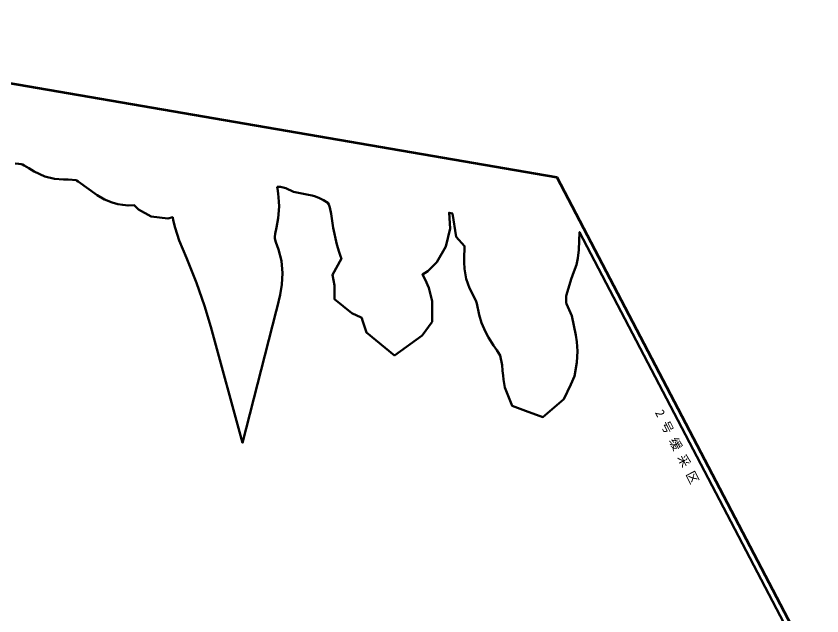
# Model space of a CAD drawing. Header units: millimetres. Extents: x 37468544 to 37497214, y 4323540 to 4346451.
# Drawn here: x 37477186 to 37479822, y 4344167 to 4346129 of the extents above; entities that cross this region are included whole.
import ezdxf

# ---------------------------------------------------------------- set-up
doc = ezdxf.new("R2010")
doc.units = ezdxf.units.MM
doc.layers.add('0-52煤缓采区范围', color=150, linetype='Continuous', lineweight=30)
doc.layers.add('0-井田边界', color=7, linetype='Continuous', lineweight=9)
doc.styles.get("Standard").update_dxf_attribs({"font": 'simhei.ttf'})
doc.linetypes.add('井田边界线', pattern='A,20,-4.5,[1,井田边界线,S=1,R=0,X=0,Y=0],-4.5,20', length=49)

msp = doc.modelspace()

# ---------------------------------------------------------------- linework, layer by layer
at = {"layer": '0-52煤缓采区范围', "color": 2, "lineweight": 50, "ltscale": 5, "flags": 128}
msp.add_lwpolyline([(37479883.5, 4343788.1), (37479029.1, 4345422.4), (37479027.1, 4345364.2), (37479023.5, 4345336.9), (37479018.5, 4345314.9), (37479010.4, 4345293), (37479001.3, 4345268.4), (37478986.3, 4345217.5), (37478985.5, 4345213.5), (37478984.9, 4345191.8), (37478986.1, 4345187.7), (37479003.5, 4345148.2), (37479016.8, 4345085.9), (37479020.2, 4345063.7), (37479022, 4345033.3), (37479020.2, 4344995.7), (37479012, 4344951.1), (37479000.2, 4344924.1), (37478977.8, 4344875.6), (37478909.3, 4344817.6), (37478852.3, 4344838.5), (37478808.3, 4344854.7), (37478784.4, 4344913.9), (37478780, 4344940.8), (37478778.8, 4344953.7), (37478777.4, 4344969.3), (37478777, 4344974.7), (37478776.2, 4344983.1), (37478775.6, 4344987.3), (37478769.7, 4345019.4), (37478758.7, 4345036.3), (37478747.3, 4345051.5), (37478731.5, 4345078), (37478721.4, 4345096.1), (37478707.9, 4345125.7), (37478700.8, 4345151.8), (37478692.5, 4345188.9), (37478690.9, 4345195), (37478685.1, 4345207.6), (37478669, 4345239.6), (37478657.8, 4345269.5), (37478652.3, 4345302.8), (37478651.9, 4345324.6), (37478652, 4345333.5), (37478653.1, 4345376.6), (37478625.4, 4345406.7), (37478612.9, 4345482.9), (37478607.8, 4345484.2), (37478602.1, 4345485.6), (37478606.2, 4345434.7), (37478591.7, 4345375.6), (37478562.3, 4345323.8), (37478532.9, 4345294.7), (37478514.8, 4345283.8), (37478524, 4345267), (37478535.8, 4345239.8), (37478547.2, 4345196.2), (37478547.2, 4345129.2), (37478514.4, 4345084.5), (37478424.1, 4345019.2), (37478331.7, 4345094), (37478318.2, 4345136.6), (37478316.6, 4345142.5), (37478314.8, 4345142.8), (37478284.4, 4345157.3), (37478227.7, 4345202.8), (37478227.7, 4345247.9), (37478220.8, 4345282.4), (37478250.1, 4345336.5), (37478248.6, 4345341), (37478242.6, 4345357.1), (37478234.9, 4345382.4), (37478222.5, 4345436.6), (37478216.4, 4345481.7), (37478211.6, 4345502.8), (37478208.6, 4345513), (37478205.7, 4345518.1), (37478191.6, 4345526.6), (37478177.9, 4345533.6), (37478165.2, 4345538.6), (37478154.2, 4345541.8), (37478142.4, 4345544.5), (37478093, 4345554.6), (37478068, 4345566.3), (37478051.1, 4345570.6), (37478040.3, 4345571), (37478041, 4345564.9), (37478043.1, 4345548.8), (37478045.4, 4345522.8), (37478046.6, 4345506.4), (37478043.4, 4345467.6), (37478037.2, 4345437), (37478033, 4345416.9), (37478031.9, 4345406.9), (37478032.4, 4345401.5), (37478035.8, 4345389.6), (37478044.3, 4345365.2), (37478054.1, 4345328.9), (37478057.5, 4345288.1), (37478055.4, 4345251.4), (37478050, 4345217.8), (37478039.7, 4345176.1), (37478036.3, 4345163.7), (37477926.6, 4344733.5), (37477823.1, 4345112.5), (37477802.5, 4345181), (37477775.9, 4345256.6), (37477743, 4345338.7), (37477719.8, 4345394.6), (37477705.7, 4345436.2), (37477699.4, 4345461.9), (37477698.5, 4345471.1), (37477682.2, 4345467), (37477627.8, 4345473.2), (37477586.6, 4345496.6), (37477571.7, 4345510.8), (37477552.1, 4345509.2), (37477534.7, 4345511.4), (37477518.8, 4345513.5), (37477499.9, 4345519.3), (37477475.2, 4345529.1), (37477451.3, 4345542.9), (37477389.3, 4345588.2), (37477383.7, 4345591.6), (37477383.2, 4345591.9), (37477356.3, 4345594), (37477341, 4345594), (37477311.4, 4345596.5), (37477279.4, 4345604.5), (37477245.4, 4345620.5), (37477227, 4345631.6), (37477212.7, 4345639.8), (37477207.2, 4345643), (37477202.2, 4345644.3), (37477193.8, 4345645.9), (37477183.2, 4345647.2)], dxfattribs=at)
at = {"layer": '0-井田边界', "linetype": '井田边界线', "lineweight": 100, "ltscale": 10}
msp.add_lwpolyline([(37468589, 4346089), (37472502.4, 4346128.8), (37476000, 4346110), (37478955, 4345602), (37482200, 4339400), (37470440, 4339380), (37470545, 4338007.3)], dxfattribs=at)

# ---------------------------------------------------------------- texts
at = {"layer": '0-52煤缓采区范围', "color": 2, "lineweight": 50, "ltscale": 5}
msp.add_text('2 号 缓 采 区', height=30, rotation=296.7226, dxfattribs=at).set_placement((37479275, 4344832.5, 1257.2))

doc.saveas('drawing.dxf')
